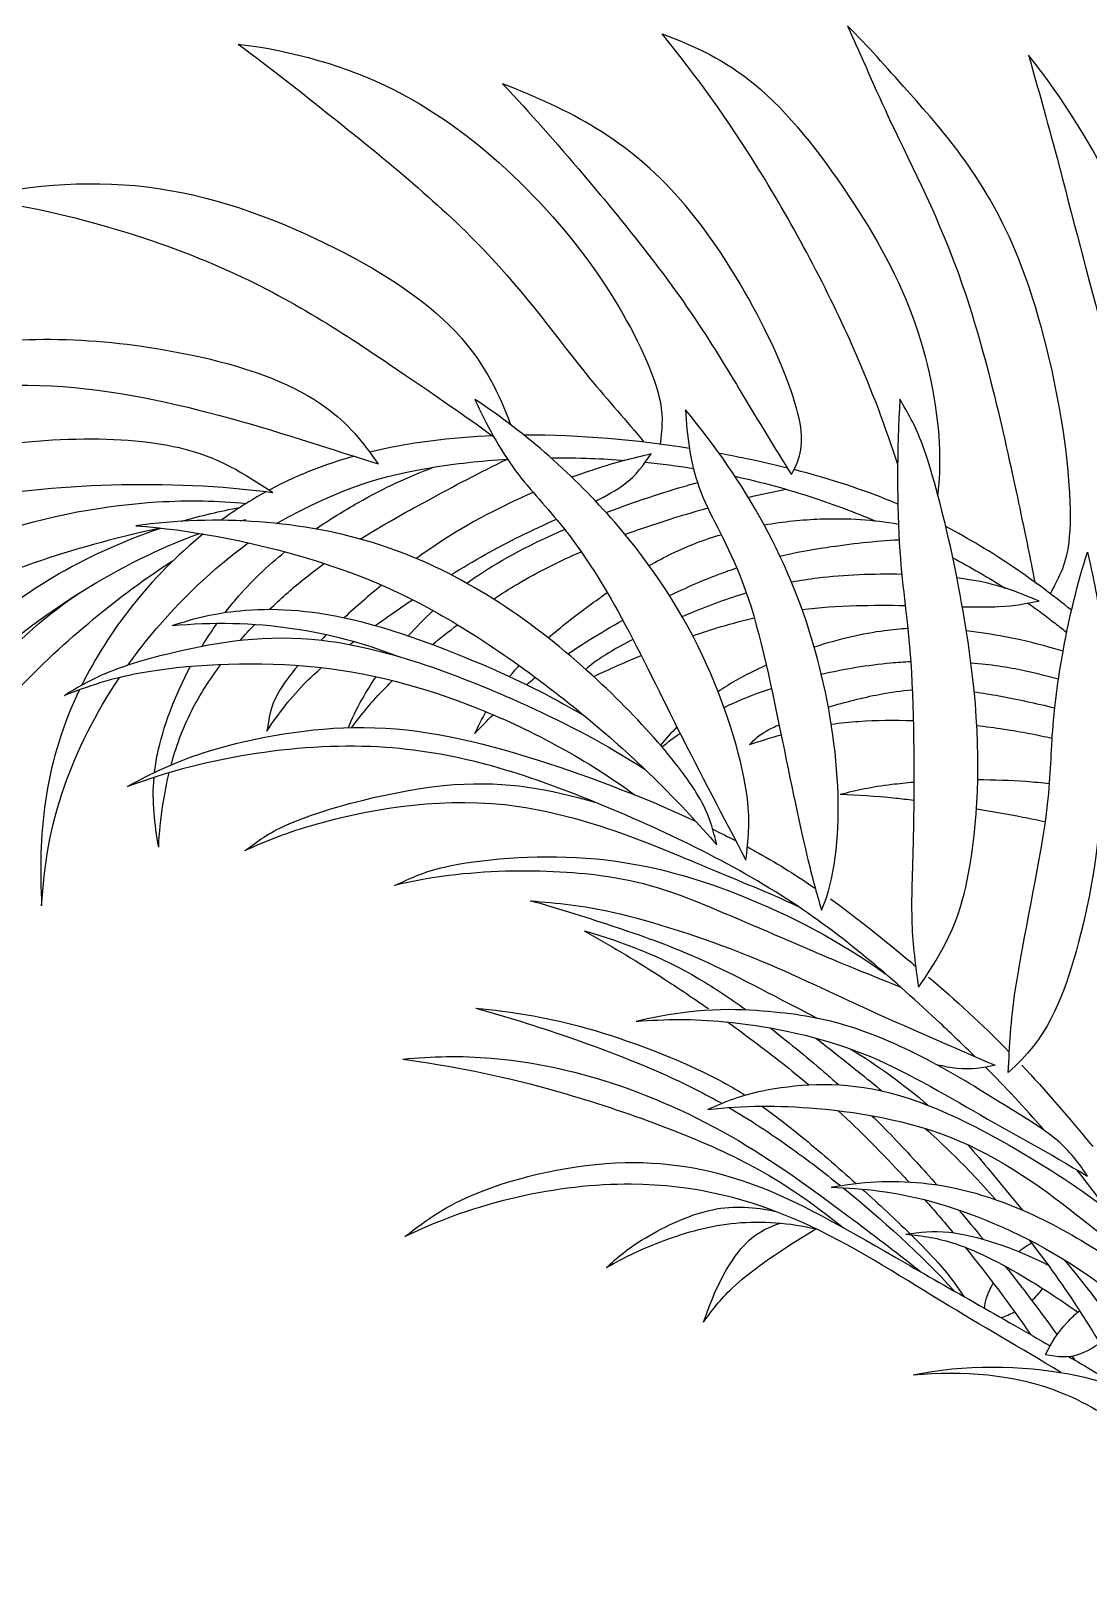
# Model space of a CAD drawing. Header units: millimetres. Extents: x 0.2 to 27.9, y 0.2 to 5.6.
# Drawn here: x 14.3786 to 14.6361, y 3.4346 to 3.8112 of the extents above; entities that cross this region are included whole.
import ezdxf

# ---------------------------------------------------------------- set-up
doc = ezdxf.new("R2010")
doc.units = ezdxf.units.MM
doc.layers.add('AG-PLANTS', color=7, linetype='Continuous', true_color=0x66ccff)

msp = doc.modelspace()

# ---------------------------------------------------------------- linework, layer by layer
at = {"layer": 'AG-PLANTS'}
for points, knots in [([(14.61306, 3.8854), (14.62069, 3.88412), (14.63666, 3.87995), (14.67194, 3.86435), (14.71572, 3.81205), (14.72803, 3.78723), (14.7336, 3.77422)], [0, 0, 0, 0, 0.232623, 0.529913, 0.924793, 1.23934, 1.23934, 1.23934, 1.23934]), ([(14.62582, 3.85165), (14.63433, 3.85154), (14.65178, 3.85027), (14.68846, 3.82945), (14.71236, 3.80409), (14.73042, 3.78002), (14.7379, 3.7672)], [0, 0, 0, 0, 0.243927, 0.550452, 0.839555, 1.161658, 1.161658, 1.161658, 1.161658]), ([(14.63121, 3.81987), (14.64204, 3.81874), (14.66465, 3.81326), (14.70149, 3.79321), (14.74045, 3.74118), (14.74767, 3.72953), (14.75006, 3.72553)], [0, 0, 0, 0, 0.27582, 0.593897, 0.985425, 1.154443, 1.154443, 1.154443, 1.154443]), ([(14.63121, 3.81987), (14.64266, 3.81693), (14.66544, 3.80811), (14.69665, 3.78484), (14.72851, 3.74634), (14.74528, 3.72387), (14.75326, 3.71215)], [0, 0, 0, 0, 0.287465, 0.588102, 0.928108, 1.242793, 1.242793, 1.242793, 1.242793]), ([(14.62691, 3.6742), (14.6288, 3.67802), (14.63535, 3.68741), (14.62379, 3.76175), (14.59277, 3.79564), (14.58259, 3.80743), (14.5775, 3.81246)], [0.013914, 0.013914, 0.013914, 0.013914, 0.183232, 0.592996, 0.924354, 1.147967, 1.147967, 1.147967, 1.147967]), ([(14.5775, 3.81246), (14.58105, 3.80464), (14.58803, 3.78791), (14.60756, 3.75092), (14.61909, 3.69662), (14.62199, 3.68278), (14.6231, 3.67703)], [0, 0, 0, 0, 0.245054, 0.562224, 0.92398, 1.119371, 1.119371, 1.119371, 1.119371]), ([(14.42907, 3.80801), (14.44218, 3.80645), (14.46822, 3.79912), (14.49868, 3.77539), (14.52108, 3.74783), (14.53332, 3.72157), (14.53223, 3.71396), (14.53183, 3.71063)], [0, 0, 0, 0, 0.303789, 0.601571, 0.89386, 1.14644, 1.298507, 1.298507, 1.298507, 1.298507]), ([(14.42907, 3.80801), (14.43699, 3.80215), (14.45251, 3.78986), (14.49032, 3.75957), (14.51268, 3.72819), (14.52365, 3.71633), (14.5279, 3.71111)], [0, 0, 0, 0, 0.2817, 0.642411, 0.971682, 1.187002, 1.187002, 1.187002, 1.187002]), ([(14.5897, 3.70566), (14.58679, 3.71471), (14.57796, 3.7384), (14.55663, 3.77826), (14.54078, 3.80004), (14.53231, 3.81053)], [0.1156683, 0.1156683, 0.1156683, 0.1156683, 0.323694, 0.667058, 0.9741172, 0.9741172, 0.9741172, 0.9741172]), ([(14.53231, 3.81053), (14.54032, 3.80758), (14.55645, 3.79995), (14.57854, 3.77154), (14.59551, 3.74141), (14.60041, 3.71347), (14.59983, 3.70186), (14.59944, 3.69846)], [0, 0, 0, 0, 0.244301, 0.530415, 0.818462, 1.088205, 1.204154, 1.204154, 1.204154, 1.204154]), ([(14.65142, 3.65278), (14.6558, 3.66059), (14.66468, 3.67855), (14.6612, 3.73682), (14.63824, 3.78438), (14.62159, 3.80531)], [0.005775, 0.005775, 0.005775, 0.005775, 0.253526, 0.613709, 1.046126, 1.046126, 1.046126, 1.046126]), ([(14.62159, 3.80531), (14.62393, 3.79695), (14.62846, 3.78109), (14.63977, 3.73646), (14.6465, 3.71599), (14.6456, 3.67851), (14.64759, 3.66323), (14.64849, 3.65565)], [0, 0, 0, 0, 0.24631, 0.567579, 0.800616, 1.090334, 1.317434, 1.317434, 1.317434, 1.317434]), ([(14.56384, 3.70325), (14.5661, 3.70744), (14.56887, 3.7176), (14.53941, 3.7771), (14.5095, 3.79212), (14.49347, 3.79838)], [0, 0, 0, 0, 0.1811447, 0.5573091, 0.9041509, 0.9041509, 0.9041509, 0.9041509]), ([(14.49347, 3.79838), (14.50025, 3.79114), (14.51352, 3.77612), (14.54137, 3.74214), (14.55541, 3.71641), (14.56384, 3.70325)], [0, 0, 0, 0, 0.2633548, 0.5809864, 0.9040639, 0.9040639, 0.9040639, 0.9040639]), ([(14.36427, 3.77062), (14.37903, 3.77399), (14.41006, 3.77621), (14.45276, 3.75999), (14.48394, 3.73991), (14.49271, 3.72289), (14.49543, 3.71536)], [0, 0, 0, 0, 0.325272, 0.650833, 0.947805, 1.162941, 1.162941, 1.162941, 1.162941]), ([(14.36427, 3.77062), (14.38641, 3.76752), (14.42893, 3.75518), (14.46729, 3.72915), (14.48418, 3.71766), (14.49133, 3.71242)], [0, 0, 0, 0, 0.395264, 0.7265862, 0.9619971, 0.9619971, 0.9619971, 0.9619971]), ([(14.33141, 3.71809), (14.34077, 3.72531), (14.36141, 3.73951), (14.41948, 3.73425), (14.45076, 3.72187), (14.45959, 3.71101), (14.46313, 3.70581)], [0, 0, 0, 0, 0.287434, 0.650765, 0.928781, 1.138433, 1.138433, 1.138433, 1.138433]), ([(14.33141, 3.71809), (14.34637, 3.72263), (14.37769, 3.72777), (14.42226, 3.71917), (14.44791, 3.71067), (14.46313, 3.70581)], [0, 0, 0, 0, 0.3305896, 0.6537668, 0.9600049, 0.9600049, 0.9600049, 0.9600049]), ([(14.48671, 3.72154), (14.48947, 3.71546), (14.49601, 3.70349), (14.50901, 3.69054), (14.52235, 3.66974), (14.5362, 3.64069), (14.5472, 3.61994), (14.55273, 3.60939)], [0, 0, 0, 0, 0.215982, 0.42136, 0.658842, 0.933914, 1.222491, 1.222491, 1.222491, 1.222491]), ([(14.55273, 3.60939), (14.55332, 3.61432), (14.55449, 3.62483), (14.54434, 3.65908), (14.52223, 3.6929), (14.49933, 3.71324), (14.48671, 3.72154)], [0, 0, 0, 0, 0.186405, 0.467956, 0.778591, 1.103592, 1.103592, 1.103592, 1.103592]), ([(14.59022, 3.72162), (14.58954, 3.70931), (14.58939, 3.68383), (14.59376, 3.65855), (14.59375, 3.61512), (14.59265, 3.59463), (14.59399, 3.58355), (14.59479, 3.57842)], [0, 0, 0, 0, 0.293646, 0.545501, 0.860551, 1.081882, 1.272464, 1.272464, 1.272464, 1.272464]), ([(14.59479, 3.57842), (14.60338, 3.59054), (14.60905, 3.61023), (14.6107, 3.65248), (14.59725, 3.71069), (14.59223, 3.71798), (14.59022, 3.72162)], [0, 0, 0, 0, 0.264231, 0.63614, 1.051594, 1.244778, 1.244778, 1.244778, 1.244778]), ([(14.538, 3.71901), (14.53838, 3.71267), (14.53995, 3.69926), (14.55307, 3.67923), (14.56063, 3.6435), (14.5672, 3.61089), (14.56989, 3.60158), (14.57114, 3.59715)], [0, 0, 0, 0, 0.210729, 0.443369, 0.739364, 1.016843, 1.196403, 1.196403, 1.196403, 1.196403]), ([(14.57114, 3.59715), (14.57756, 3.61201), (14.57389, 3.66492), (14.55258, 3.70139), (14.538, 3.71901)], [0, 0, 0, 0, 0.4205319, 0.8887942, 0.8887942, 0.8887942, 0.8887942]), ([(14.26841, 3.66028), (14.27741, 3.66971), (14.29765, 3.68776), (14.35378, 3.71164), (14.41493, 3.71372), (14.43044, 3.70349), (14.43751, 3.69888)], [0, 0, 0, 0, 0.30182, 0.680736, 1.051146, 1.294029, 1.294029, 1.294029, 1.294029]), ([(14.45728, 3.70768), (14.45363, 3.70667), (14.4465, 3.70429), (14.43985, 3.70118), (14.43663, 3.69945)], [3.8386114, 3.8386114, 3.8386114, 3.8386114, 3.8924425, 3.9466958, 3.9466958, 3.9466958, 3.9466958]), ([(14.43841, 3.69133), (14.45448, 3.7003), (14.47032, 3.70458), (14.48816, 3.70659), (14.49466, 3.70698)], [0.8614027, 0.8614027, 0.8614027, 0.8614027, 1.172505, 1.3398883, 1.3398883, 1.3398883, 1.3398883]), ([(14.4588, 3.68752), (14.46436, 3.691), (14.4777, 3.69832), (14.48788, 3.70376), (14.49466, 3.70698)], [0.835861, 0.835861, 0.835861, 0.835861, 0.9922278, 1.221295, 1.221295, 1.221295, 1.221295]), ([(14.50522, 3.70733), (14.50843, 3.70735), (14.51435, 3.70726), (14.52048, 3.70691), (14.52327, 3.70669)], [1.4197897, 1.4197897, 1.4197897, 1.4197897, 1.4911551, 1.5490874, 1.5490874, 1.5490874, 1.5490874]), ([(14.52967, 3.70825), (14.525, 3.70719), (14.52008, 3.70594), (14.5123, 3.7033), (14.51034, 3.70259)], [0, 0, 0, 0, 0.1830752, 0.2392371, 0.2392371, 0.2392371, 0.2392371]), ([(14.51611, 3.69677), (14.5188, 3.6981), (14.5253, 3.70173), (14.52768, 3.70554), (14.52967, 3.70825)], [0.9000795, 0.9000795, 0.9000795, 0.9000795, 0.9863103, 1.1395872, 1.1395872, 1.1395872, 1.1395872]), ([(14.56284, 3.70482), (14.55931, 3.7057), (14.55388, 3.70691), (14.54814, 3.70802), (14.54623, 3.70837)], [3.33846081, 3.33846081, 3.33846081, 3.33846081, 3.39712987, 3.42584931, 3.42584931, 3.42584931, 3.42584931]), ([(14.26841, 3.66028), (14.28271, 3.66885), (14.31376, 3.68357), (14.36043, 3.70002), (14.41217, 3.70227), (14.43751, 3.69888)], [0, 0, 0, 0, 0.341355, 0.681905, 1.104669, 1.104669, 1.104669, 1.104669]), ([(14.44797, 3.68998), (14.45153, 3.69242), (14.46231, 3.69895), (14.47031, 3.70262), (14.47667, 3.70503)], [0.7365166, 0.7365166, 0.7365166, 0.7365166, 0.8404743, 1.0586069, 1.0586069, 1.0586069, 1.0586069]), ([(14.55007, 3.7028), (14.55635, 3.70143), (14.56764, 3.6984), (14.57924, 3.69405), (14.5842, 3.69197)], [1.7279047, 1.7279047, 1.7279047, 1.7279047, 1.849482, 1.941764, 1.941764, 1.941764, 1.941764]), ([(14.50091, 3.69887), (14.4937, 3.69576), (14.48398, 3.69083), (14.47406, 3.68395), (14.47245, 3.68278)], [0.3219387, 0.3219387, 0.3219387, 0.3219387, 0.4983006, 0.5327133, 0.5327133, 0.5327133, 0.5327133]), ([(14.51868, 3.69399), (14.52719, 3.69721), (14.53587, 3.69988), (14.54039, 3.70113), (14.54094, 3.70127)], [0.6617634, 0.6617634, 0.6617634, 0.6617634, 0.8256881, 0.8509873, 0.8509873, 0.8509873, 0.8509873]), ([(14.28882, 3.59997), (14.28951, 3.60792), (14.29193, 3.62479), (14.31917, 3.66378), (14.3662, 3.69093), (14.40732, 3.69734), (14.42398, 3.69686), (14.43103, 3.69621)], [0, 0, 0, 0, 0.236216, 0.561761, 0.920402, 1.232624, 1.442997, 1.442997, 1.442997, 1.442997]), ([(14.52328, 3.68866), (14.52739, 3.69016), (14.53438, 3.69245), (14.54077, 3.69436), (14.54345, 3.69511)], [0.7084545, 0.7084545, 0.7084545, 0.7084545, 0.809476, 0.8847769, 0.8847769, 0.8847769, 0.8847769]), ([(14.54568, 3.61306), (14.54463, 3.61684), (14.54302, 3.62558), (14.5124, 3.66022), (14.46535, 3.69098), (14.42379, 3.69342), (14.4041, 3.69078)], [0, 0, 0, 0, 0.165494, 0.483287, 0.849578, 1.222208, 1.222208, 1.222208, 1.222208]), ([(14.4041, 3.69078), (14.41739, 3.68979), (14.44414, 3.68455), (14.47826, 3.67125), (14.51772, 3.64242), (14.53672, 3.62334), (14.54568, 3.61306)], [0, 0, 0, 0, 0.305145, 0.598307, 0.932488, 1.241222, 1.241222, 1.241222, 1.241222]), ([(14.48092, 3.67883), (14.48636, 3.68219), (14.49489, 3.68704), (14.5037, 3.69105), (14.50657, 3.69235)], [0.5787999, 0.5787999, 0.5787999, 0.5787999, 0.7304174, 0.8078455, 0.8078455, 0.8078455, 0.8078455]), ([(14.55717, 3.69099), (14.56188, 3.69179), (14.57396, 3.69298), (14.58371, 3.69221), (14.58988, 3.69119)], [0.8529941, 0.8529941, 0.8529941, 0.8529941, 0.9754765, 1.1715587, 1.1715587, 1.1715587, 1.1715587]), ([(14.28882, 3.59997), (14.29347, 3.61297), (14.30629, 3.63893), (14.35079, 3.67266), (14.38808, 3.68551), (14.40997, 3.69024)], [0, 0, 0, 0, 0.328484, 0.708382, 1.081995, 1.081995, 1.081995, 1.081995]), ([(14.33683, 3.59528), (14.33651, 3.6025), (14.3369, 3.61744), (14.35133, 3.65301), (14.37725, 3.67615), (14.4008, 3.68702), (14.4102, 3.69021)], [0, 0, 0, 0, 0.224764, 0.515879, 0.827014, 1.019572, 1.019572, 1.019572, 1.019572]), ([(14.33683, 3.59528), (14.33906, 3.60779), (14.34866, 3.63278), (14.36497, 3.6589), (14.40018, 3.68184), (14.41967, 3.68891)], [0, 0, 0, 0, 0.2979883, 0.576325, 0.9170874, 0.9170874, 0.9170874, 0.9170874]), ([(14.48474, 3.67678), (14.48551, 3.67734), (14.49261, 3.68231), (14.50112, 3.68663), (14.50858, 3.68988)], [0.4456066, 0.4456066, 0.4456066, 0.4456066, 0.4624605, 0.598956, 0.598956, 0.598956, 0.598956]), ([(14.52916, 3.68107), (14.53278, 3.68314), (14.53846, 3.68594), (14.54461, 3.68799), (14.5467, 3.68859)], [0.5984408, 0.5984408, 0.5984408, 0.5984408, 0.7073878, 0.7621915, 0.7621915, 0.7621915, 0.7621915]), ([(14.56102, 3.6834), (14.56487, 3.68428), (14.57467, 3.68602), (14.58416, 3.68706), (14.59005, 3.68737)], [0.8353964, 0.8353964, 0.8353964, 0.8353964, 0.947331, 1.1277847, 1.1277847, 1.1277847, 1.1277847]), ([(14.63205, 3.67019), (14.62739, 3.67394), (14.61714, 3.68155), (14.60701, 3.68763), (14.60143, 3.69055)], [2.8947774, 2.8947774, 2.8947774, 2.8947774, 2.9895097, 3.1010566, 3.1010566, 3.1010566, 3.1010566]), ([(14.40225, 3.65688), (14.40402, 3.65936), (14.41244, 3.67038), (14.42302, 3.68036), (14.43151, 3.68661)], [0.5136444, 0.5136444, 0.5136444, 0.5136444, 0.5776344, 0.8011006, 0.8011006, 0.8011006, 0.8011006]), ([(14.42589, 3.66965), (14.42673, 3.67074), (14.43121, 3.67628), (14.43628, 3.68103), (14.44045, 3.68441)], [0.5147297, 0.5147297, 0.5147297, 0.5147297, 0.5432584, 0.6640945, 0.6640945, 0.6640945, 0.6640945]), ([(14.49125, 3.67292), (14.49316, 3.67418), (14.50019, 3.6786), (14.50743, 3.68218), (14.51262, 3.68444)], [0.4516645, 0.4516645, 0.4516645, 0.4516645, 0.4988638, 0.6226408, 0.6226408, 0.6226408, 0.6226408]), ([(14.63589, 3.68434), (14.63724, 3.67859), (14.64012, 3.66692), (14.64047, 3.62086), (14.63419, 3.58715), (14.62602, 3.56578), (14.6166, 3.55765)], [0, 0, 0, 0, 0.227556, 0.588813, 0.921688, 1.194501, 1.194501, 1.194501, 1.194501]), ([(14.6166, 3.55765), (14.61701, 3.56445), (14.61739, 3.57743), (14.627, 3.62023), (14.62691, 3.63909), (14.62969, 3.66109), (14.63347, 3.67658), (14.63589, 3.68434)], [0, 0, 0, 0, 0.218263, 0.533281, 0.748191, 0.970132, 1.208458, 1.208458, 1.208458, 1.208458]), ([(14.34879, 3.57578), (14.34799, 3.58384), (14.34817, 3.60088), (14.3592, 3.63789), (14.39418, 3.66929), (14.40893, 3.67957), (14.41327, 3.68231)], [0, 0, 0, 0, 0.237922, 0.534667, 0.884188, 1.029453, 1.029453, 1.029453, 1.029453]), ([(14.43673, 3.67043), (14.43933, 3.67294), (14.44373, 3.67685), (14.44825, 3.68031), (14.45, 3.68158)], [0.6270469, 0.6270469, 0.6270469, 0.6270469, 0.7048237, 0.7537657, 0.7537657, 0.7537657, 0.7537657]), ([(14.53412, 3.67376), (14.53814, 3.6757), (14.54375, 3.67816), (14.54909, 3.68004), (14.55054, 3.68051)], [0.5911758, 0.5911758, 0.5911758, 0.5911758, 0.6965126, 0.7364359, 0.7364359, 0.7364359, 0.7364359]), ([(14.59071, 3.67894), (14.58389, 3.67907), (14.57425, 3.67868), (14.5659, 3.67741), (14.56384, 3.67703)], [0.3426831, 0.3426831, 0.3426831, 0.3426831, 0.4950543, 0.5469503, 0.5469503, 0.5469503, 0.5469503]), ([(14.62417, 3.67241), (14.61901, 3.67455), (14.61399, 3.67665), (14.60556, 3.67788), (14.60413, 3.67805)], [0, 0, 0, 0, 0.1976039, 0.2355583, 0.2355583, 0.2355583, 0.2355583]), ([(14.34879, 3.57578), (14.3473, 3.57952), (14.34383, 3.58775), (14.34557, 3.63052), (14.37271, 3.66249), (14.38987, 3.67407)], [0, 0, 0, 0, 0.1677734, 0.4694458, 0.8498382, 0.8498382, 0.8498382, 0.8498382]), ([(14.46247, 3.66647), (14.46376, 3.6674), (14.46672, 3.66949), (14.4698, 3.6716), (14.47153, 3.67276)], [0.39710432, 0.39710432, 0.39710432, 0.39710432, 0.43815776, 0.48927391, 0.48927391, 0.48927391, 0.48927391]), ([(14.50457, 3.66348), (14.50766, 3.66613), (14.51242, 3.66982), (14.51745, 3.67346), (14.51894, 3.67451)], [0.3237258, 0.3237258, 0.3237258, 0.3237258, 0.4424356, 0.4913308, 0.4913308, 0.4913308, 0.4913308]), ([(14.55287, 3.6744), (14.54831, 3.67304), (14.54321, 3.67114), (14.53792, 3.66894), (14.53721, 3.66864)], [0.6434252, 0.6434252, 0.6434252, 0.6434252, 0.7681991, 0.787657, 0.787657, 0.787657, 0.787657]), ([(14.60544, 3.67105), (14.60882, 3.67099), (14.61715, 3.67096), (14.62088, 3.67187), (14.62417, 3.67241)], [0.9004775, 0.9004775, 0.9004775, 0.9004775, 0.9872351, 1.1398825, 1.1398825, 1.1398825, 1.1398825]), ([(14.62139, 3.67193), (14.62372, 3.67032), (14.62696, 3.66795), (14.62995, 3.66554), (14.63086, 3.66479)], [2.18913615, 2.18913615, 2.18913615, 2.18913615, 2.2423303, 2.26648602, 2.26648602, 2.26648602, 2.26648602]), ([(14.41298, 3.66646), (14.41833, 3.66827), (14.43006, 3.67111), (14.45704, 3.66999), (14.49535, 3.65458), (14.50749, 3.64793), (14.51354, 3.6444)], [0, 0, 0, 0, 0.1986385, 0.4498171, 0.7583184, 0.9795575, 0.9795575, 0.9795575, 0.9795575]), ([(14.53977, 3.66398), (14.54208, 3.66478), (14.54714, 3.66642), (14.55209, 3.66772), (14.55477, 3.66833)], [0.3637597, 0.3637597, 0.3637597, 0.3637597, 0.4246659, 0.4954018, 0.4954018, 0.4954018, 0.4954018]), ([(14.56641, 3.67036), (14.57061, 3.67088), (14.57859, 3.67146), (14.58753, 3.67143), (14.59153, 3.67136)], [0.5964483, 0.5964483, 0.5964483, 0.5964483, 0.7030332, 0.791947, 0.791947, 0.791947, 0.791947]), ([(14.38673, 3.64948), (14.38993, 3.6515), (14.39693, 3.65546), (14.41522, 3.66094), (14.45045, 3.66696), (14.49924, 3.64802), (14.51862, 3.63753), (14.52807, 3.63154)], [0, 0, 0, 0, 0.162606, 0.368701, 0.655944, 1.002072, 1.281749, 1.281749, 1.281749, 1.281749]), ([(14.41298, 3.66646), (14.42271, 3.66741), (14.44245, 3.66693), (14.45982, 3.66215), (14.46814, 3.65894)], [0, 0, 0, 0, 0.2613042, 0.511016, 0.511016, 0.511016, 0.511016]), ([(14.50936, 3.65957), (14.51104, 3.66071), (14.51515, 3.66337), (14.51991, 3.6662), (14.52273, 3.66779)], [0.3496616, 0.3496616, 0.3496616, 0.3496616, 0.4100316, 0.4891893, 0.4891893, 0.4891893, 0.4891893]), ([(14.59215, 3.66575), (14.59035, 3.66565), (14.58343, 3.665), (14.57525, 3.6631), (14.56935, 3.66123)], [0.6145289, 0.6145289, 0.6145289, 0.6145289, 0.6660199, 0.8044946, 0.8044946, 0.8044946, 0.8044946]), ([(14.62998, 3.66022), (14.62099, 3.66293), (14.61423, 3.66415), (14.60724, 3.66506), (14.60643, 3.66516)], [0.1987567, 0.1987567, 0.1987567, 0.1987567, 0.4343957, 0.4651207, 0.4651207, 0.4651207, 0.4651207]), ([(14.52523, 3.66309), (14.52132, 3.66109), (14.51694, 3.65853), (14.51424, 3.65628), (14.51371, 3.6558)], [0.8999279, 0.8999279, 0.8999279, 0.8999279, 1.0181587, 1.0512036, 1.0512036, 1.0512036, 1.0512036]), ([(14.38673, 3.64948), (14.39273, 3.65178), (14.40524, 3.65627), (14.44731, 3.65886), (14.4881, 3.64787), (14.51405, 3.63376), (14.52576, 3.62522)], [0, 0, 0, 0, 0.211875, 0.519457, 0.836622, 1.155015, 1.155015, 1.155015, 1.155015]), ([(14.41275, 3.63257), (14.41385, 3.63671), (14.4167, 3.64488), (14.42209, 3.65333), (14.42487, 3.65703)], [0.2648225, 0.2648225, 0.2648225, 0.2648225, 0.3932195, 0.4970495, 0.4970495, 0.4970495, 0.4970495]), ([(14.51564, 3.65405), (14.51697, 3.65468), (14.52022, 3.6562), (14.52456, 3.65809), (14.52723, 3.65919)], [0.1039626, 0.1039626, 0.1039626, 0.1039626, 0.1665337, 0.2475774, 0.2475774, 0.2475774, 0.2475774]), ([(14.57109, 3.65462), (14.57665, 3.65592), (14.58409, 3.65717), (14.59125, 3.65765), (14.59285, 3.65773)], [0.4093399, 0.4093399, 0.4093399, 0.4093399, 0.535111, 0.5717887, 0.5717887, 0.5717887, 0.5717887]), ([(14.60754, 3.65743), (14.61228, 3.65703), (14.62015, 3.65582), (14.62631, 3.65413), (14.62887, 3.65348)], [0.6894827, 0.6894827, 0.6894827, 0.6894827, 0.8105266, 0.907148, 0.907148, 0.907148, 0.907148]), ([(14.3812, 3.59821), (14.38176, 3.60808), (14.38446, 3.62529), (14.39429, 3.64507), (14.4002, 3.6539)], [0, 0, 0, 0, 0.2630048, 0.4882235, 0.4882235, 0.4882235, 0.4882235]), ([(14.4087, 3.63073), (14.40886, 3.63215), (14.41007, 3.63989), (14.41355, 3.6492), (14.41748, 3.65657)], [0.1881615, 0.1881615, 0.1881615, 0.1881615, 0.2295937, 0.406291, 0.406291, 0.406291, 0.406291]), ([(14.44365, 3.65677), (14.44158, 3.6543), (14.43665, 3.64757), (14.43672, 3.64398), (14.43603, 3.64079)], [0.7729811, 0.7729811, 0.7729811, 0.7729811, 0.8485932, 0.9996115, 0.9996115, 0.9996115, 0.9996115]), ([(14.43603, 3.64079), (14.43895, 3.64508), (14.44255, 3.64996), (14.4481, 3.65512), (14.44936, 3.65623)], [0, 0, 0, 0, 0.1906143, 0.2424435, 0.2424435, 0.2424435, 0.2424435]), ([(14.45593, 3.64163), (14.45683, 3.64388), (14.45828, 3.64711), (14.46136, 3.6521), (14.46266, 3.65401)], [0.0369938, 0.0369938, 0.0369938, 0.0369938, 0.1550826, 0.2192039, 0.2192039, 0.2192039, 0.2192039]), ([(14.49517, 3.65404), (14.49551, 3.65446), (14.49627, 3.65536), (14.49707, 3.65626), (14.49751, 3.65674)], [0.18644024, 0.18644024, 0.18644024, 0.18644024, 0.20422967, 0.2249481, 0.2249481, 0.2249481, 0.2249481]), ([(14.5577, 3.65682), (14.55508, 3.65565), (14.55092, 3.65356), (14.54733, 3.65129), (14.54597, 3.65036)], [0.8980625, 0.8980625, 0.8980625, 0.8980625, 0.9643796, 1.0083906, 1.0083906, 1.0083906, 1.0083906]), ([(14.39042, 3.65087), (14.39016, 3.65034), (14.38177, 3.63249), (14.38031, 3.61545), (14.3812, 3.59821)], [4.3111656, 4.3111656, 4.3111656, 4.3111656, 4.3216696, 4.6690654, 4.6690654, 4.6690654, 4.6690654]), ([(14.45671, 3.64165), (14.45914, 3.6449), (14.4618, 3.64822), (14.46612, 3.65254), (14.46667, 3.65308)], [0.0345791, 0.0345791, 0.0345791, 0.0345791, 0.1912596, 0.2128283, 0.2128283, 0.2128283, 0.2128283]), ([(14.5474, 3.64654), (14.54814, 3.6469), (14.55164, 3.64853), (14.55563, 3.65007), (14.55895, 3.65119)], [0.2086355, 0.2086355, 0.2086355, 0.2086355, 0.2315056, 0.3141228, 0.3141228, 0.3141228, 0.3141228]), ([(14.57282, 3.64663), (14.57689, 3.64785), (14.58426, 3.64973), (14.59065, 3.65061), (14.59324, 3.65082)], [0.269481, 0.269481, 0.269481, 0.269481, 0.3712213, 0.4432431, 0.4432431, 0.4432431, 0.4432431]), ([(14.60835, 3.65032), (14.61029, 3.65006), (14.6163, 3.64909), (14.62332, 3.64756), (14.62796, 3.64643)], [0.5819325, 0.5819325, 0.5819325, 0.5819325, 0.6323261, 0.7321878, 0.7321878, 0.7321878, 0.7321878]), ([(14.40213, 3.6273), (14.40809, 3.63058), (14.42058, 3.63671), (14.45894, 3.64436), (14.49528, 3.63697), (14.52713, 3.62506), (14.54049, 3.61887)], [0, 0, 0, 0, 0.218001, 0.511256, 0.827323, 1.096374, 1.096374, 1.096374, 1.096374]), ([(14.55358, 3.63751), (14.55494, 3.63871), (14.55599, 3.64003), (14.55966, 3.64182), (14.56081, 3.64233)], [0, 0, 0, 0, 0.1125077, 0.1547086, 0.1547086, 0.1547086, 0.1547086]), ([(14.57358, 3.64246), (14.57571, 3.64276), (14.58182, 3.64341), (14.58886, 3.64349), (14.59348, 3.64333)], [0.1941268, 0.1941268, 0.1941268, 0.1941268, 0.2520496, 0.3541622, 0.3541622, 0.3541622, 0.3541622]), ([(14.60897, 3.64216), (14.6134, 3.64164), (14.61979, 3.64067), (14.62553, 3.63946), (14.62731, 3.63905)], [0.466491, 0.466491, 0.466491, 0.466491, 0.5634488, 0.6095001, 0.6095001, 0.6095001, 0.6095001]), ([(14.60849, 3.56156), (14.6057, 3.56431), (14.59211, 3.57728), (14.5651, 3.60112), (14.51567, 3.62483), (14.46558, 3.64139), (14.42201, 3.63464), (14.40213, 3.6273)], [3.101514, 3.101514, 3.101514, 3.101514, 3.187135, 3.516373, 3.871565, 4.221158, 4.60601, 4.60601, 4.60601, 4.60601]), ([(14.4097, 3.61253), (14.40985, 3.61613), (14.41032, 3.62089), (14.41161, 3.62796), (14.41226, 3.63064)], [0, 0, 0, 0, 0.1587198, 0.2444986, 0.2444986, 0.2444986, 0.2444986]), ([(14.43071, 3.61172), (14.43395, 3.61402), (14.44031, 3.61931), (14.48342, 3.63102), (14.50488, 3.62663), (14.51594, 3.62349)], [0, 0, 0, 0, 0.1666515, 0.4794699, 0.7629751, 0.7629751, 0.7629751, 0.7629751]), ([(14.57572, 3.62541), (14.57987, 3.62642), (14.58414, 3.62746), (14.59171, 3.62821), (14.59363, 3.62837)], [0, 0, 0, 0, 0.1728451, 0.2265388, 0.2265388, 0.2265388, 0.2265388]), ([(14.60922, 3.62897), (14.61317, 3.62897), (14.61924, 3.62878), (14.62482, 3.62823), (14.62669, 3.62799)], [0.3559318, 0.3559318, 0.3559318, 0.3559318, 0.4485769, 0.4971694, 0.4971694, 0.4971694, 0.4971694]), ([(14.43071, 3.61172), (14.43632, 3.61425), (14.44822, 3.6191), (14.49506, 3.62841), (14.54275, 3.60759), (14.55801, 3.60158), (14.56533, 3.59816)], [0, 0, 0, 0, 0.207366, 0.535506, 0.881505, 1.119118, 1.119118, 1.119118, 1.119118]), ([(14.57572, 3.62541), (14.58022, 3.62521), (14.58477, 3.62499), (14.59205, 3.62417), (14.59361, 3.62398)], [0, 0, 0, 0, 0.1775028, 0.2226895, 0.2226895, 0.2226895, 0.2226895]), ([(14.60891, 3.62183), (14.6127, 3.62122), (14.6185, 3.62022), (14.6239, 3.61912), (14.62569, 3.61874)], [0.3549752, 0.3549752, 0.3549752, 0.3549752, 0.447743, 0.4951545, 0.4951545, 0.4951545, 0.4951545]), ([(14.55309, 3.61259), (14.55399, 3.61211), (14.55997, 3.60883), (14.56535, 3.60544), (14.56963, 3.60252)], [1.1844774, 1.1844774, 1.1844774, 1.1844774, 1.2042222, 1.3181834, 1.3181834, 1.3181834, 1.3181834]), ([(14.46715, 3.6032), (14.47108, 3.60501), (14.47934, 3.60892), (14.51553, 3.61201), (14.55148, 3.60233), (14.57586, 3.58952), (14.58685, 3.58161)], [0, 0, 0, 0, 0.173898, 0.457418, 0.756623, 1.064285, 1.064285, 1.064285, 1.064285]), ([(14.59052, 3.57839), (14.58416, 3.58094), (14.57163, 3.58596), (14.54328, 3.59842), (14.51976, 3.60745), (14.48399, 3.60744), (14.46715, 3.6032)], [0, 0, 0, 0, 0.218823, 0.481772, 0.728344, 1.076791, 1.076791, 1.076791, 1.076791]), ([(14.57017, 3.57085), (14.55817, 3.57697), (14.54218, 3.5857), (14.52166, 3.59294), (14.50736, 3.59749), (14.50023, 3.59944)], [0.5314723, 0.5314723, 0.5314723, 0.5314723, 0.7977241, 1.0428552, 1.2882422, 1.2882422, 1.2882422, 1.2882422]), ([(14.50023, 3.59944), (14.50695, 3.59895), (14.52047, 3.59761), (14.55403, 3.58667), (14.58089, 3.57342), (14.60268, 3.5641), (14.61341, 3.55942)], [0, 0, 0, 0, 0.217017, 0.499881, 0.76882, 1.054805, 1.054805, 1.054805, 1.054805]), ([(14.57336, 3.59991), (14.57931, 3.59564), (14.58611, 3.59016), (14.59271, 3.58471), (14.59406, 3.58358)], [1.351893, 1.351893, 1.351893, 1.351893, 1.5168049, 1.559428, 1.559428, 1.559428, 1.559428]), ([(14.51333, 3.5922), (14.523, 3.5893), (14.53537, 3.58476), (14.54896, 3.57568), (14.55279, 3.57292)], [0, 0, 0, 0, 0.265765, 0.3721132, 0.3721132, 0.3721132, 0.3721132]), ([(14.51333, 3.5922), (14.51959, 3.58868), (14.52784, 3.58381), (14.53943, 3.57611), (14.54359, 3.57323)], [0, 0, 0, 0, 0.2241342, 0.3427762, 0.3427762, 0.3427762, 0.3427762]), ([(14.48697, 3.57331), (14.49451, 3.57125), (14.50944, 3.56658), (14.53145, 3.55826), (14.5434, 3.5521), (14.54682, 3.55017)], [0, 0, 0, 0, 0.2336612, 0.4944666, 0.5987507, 0.5987507, 0.5987507, 0.5987507]), ([(14.48697, 3.57331), (14.49548, 3.57253), (14.51215, 3.56999), (14.53805, 3.56036), (14.54933, 3.55418), (14.55253, 3.55217)], [0, 0, 0, 0, 0.2444123, 0.5188548, 0.6282946, 0.6282946, 0.6282946, 0.6282946]), ([(14.63591, 3.53246), (14.63398, 3.53542), (14.62957, 3.54138), (14.61617, 3.54933), (14.59953, 3.56001), (14.57813, 3.56977), (14.55919, 3.5729), (14.54073, 3.57357), (14.52601, 3.57012)], [0, 0, 0, 0, 0.175507, 0.385286, 0.628254, 0.887021, 1.130035, 1.391181, 1.391181, 1.391181, 1.391181]), ([(14.52601, 3.57012), (14.53319, 3.57069), (14.54778, 3.57089), (14.58042, 3.56474), (14.60794, 3.54815), (14.62678, 3.53797), (14.63591, 3.53246)], [0, 0, 0, 0, 0.224392, 0.49893, 0.774004, 1.04702, 1.04702, 1.04702, 1.04702]), ([(14.54823, 3.56997), (14.55301, 3.56656), (14.5599, 3.56142), (14.56623, 3.55621), (14.56806, 3.55466)], [0.3863501, 0.3863501, 0.3863501, 0.3863501, 0.5203132, 0.5759775, 0.5759775, 0.5759775, 0.5759775]), ([(14.55868, 3.56852), (14.56361, 3.56471), (14.56944, 3.55984), (14.57442, 3.55547), (14.57535, 3.55465)], [0.4270839, 0.4270839, 0.4270839, 0.4270839, 0.5670948, 0.6001786, 0.6001786, 0.6001786, 0.6001786]), ([(14.56973, 3.56607), (14.57224, 3.56413), (14.57533, 3.56166), (14.58245, 3.55602), (14.58584, 3.55321)], [0, 0, 0, 0, 0.1490131, 0.2555903, 0.2555903, 0.2555903, 0.2555903]), ([(14.46916, 3.56092), (14.47632, 3.56164), (14.49113, 3.56196), (14.51901, 3.55679), (14.55123, 3.54247), (14.57856, 3.52208), (14.58996, 3.51346), (14.59544, 3.50908)], [0, 0, 0, 0, 0.224328, 0.479143, 0.768557, 1.049293, 1.270729, 1.270729, 1.270729, 1.270729]), ([(14.46916, 3.56092), (14.48121, 3.55925), (14.50443, 3.55485), (14.55213, 3.53817), (14.5685, 3.52616), (14.57648, 3.51988)], [0, 0, 0, 0, 0.2916364, 0.6299967, 0.896459, 0.896459, 0.896459, 0.896459]), ([(14.61341, 3.55942), (14.61034, 3.55883), (14.6067, 3.55806), (14.60099, 3.55913), (14.59927, 3.55955)], [0, 0, 0, 0, 0.1477708, 0.206322, 0.206322, 0.206322, 0.206322]), ([(14.54346, 3.5487), (14.54772, 3.55066), (14.55698, 3.5542), (14.58678, 3.55662), (14.62101, 3.53803), (14.63433, 3.52922), (14.64071, 3.52431)], [0, 0, 0, 0, 0.181127, 0.4395907, 0.7390057, 0.9762141, 0.9762141, 0.9762141, 0.9762141]), ([(14.54346, 3.5487), (14.55225, 3.54964), (14.57025, 3.54988), (14.60809, 3.54331), (14.63782, 3.51937), (14.64773, 3.51172), (14.65239, 3.50772)], [0, 0, 0, 0, 0.248595, 0.54687, 0.841405, 1.048637, 1.048637, 1.048637, 1.048637]), ([(14.54858, 3.54916), (14.55356, 3.54626), (14.56203, 3.54072), (14.57175, 3.53334), (14.57574, 3.53013)], [0.616635, 0.616635, 0.616635, 0.616635, 0.7683572, 0.871535, 0.871535, 0.871535, 0.871535]), ([(14.55659, 3.54948), (14.55962, 3.54736), (14.56639, 3.54217), (14.57502, 3.53472), (14.57957, 3.53065)], [0.6743068, 0.6743068, 0.6743068, 0.6743068, 0.7763606, 0.8939508, 0.8939508, 0.8939508, 0.8939508]), ([(14.57516, 3.54839), (14.5806, 3.5434), (14.58622, 3.53775), (14.592, 3.53146), (14.5924, 3.53103)], [0.6499633, 0.6499633, 0.6499633, 0.6499633, 0.8232944, 0.8360341, 0.8360341, 0.8360341, 0.8360341]), ([(14.5834, 3.54716), (14.58686, 3.54379), (14.5917, 3.53876), (14.59754, 3.53225), (14.59925, 3.53032)], [0.7007986, 0.7007986, 0.7007986, 0.7007986, 0.8339084, 0.8861283, 0.8861283, 0.8861283, 0.8861283]), ([(14.5965, 3.544), (14.60019, 3.54065), (14.60605, 3.53504), (14.61168, 3.5289), (14.61361, 3.52671)], [0.3576101, 0.3576101, 0.3576101, 0.3576101, 0.4574259, 0.5103491, 0.5103491, 0.5103491, 0.5103491]), ([(14.60669, 3.54014), (14.61047, 3.53591), (14.61449, 3.53083), (14.61954, 3.52482), (14.62008, 3.52418)], [0.3404486, 0.3404486, 0.3404486, 0.3404486, 0.5076207, 0.5272062, 0.5272062, 0.5272062, 0.5272062]), ([(14.46968, 3.51774), (14.47508, 3.52193), (14.48657, 3.52997), (14.52386, 3.53836), (14.55679, 3.53145), (14.58397, 3.51553), (14.61598, 3.4974), (14.62683, 3.49114)], [0, 0, 0, 0, 0.218588, 0.511537, 0.78603, 1.0849, 1.343823, 1.343823, 1.343823, 1.343823]), ([(14.71751, 3.33844), (14.71665, 3.34326), (14.71117, 3.37175), (14.69631, 3.42811), (14.67566, 3.47301), (14.64732, 3.51632), (14.63331, 3.53402)], [1.58376, 1.58376, 1.58376, 1.58376, 1.671039, 2.091732, 2.438651, 2.849996, 2.849996, 2.849996, 2.849996]), ([(14.62942, 3.48466), (14.61976, 3.49056), (14.60003, 3.50175), (14.56669, 3.52345), (14.52466, 3.53449), (14.4866, 3.52605), (14.46968, 3.51774)], [0, 0, 0, 0, 0.281182, 0.582554, 0.897536, 1.260599, 1.260599, 1.260599, 1.260599]), ([(14.57346, 3.52974), (14.58072, 3.53109), (14.59631, 3.53204), (14.62397, 3.52454), (14.64862, 3.50833), (14.6589, 3.49783)], [0, 0, 0, 0, 0.227309, 0.4836813, 0.8041683, 0.8041683, 0.8041683, 0.8041683]), ([(14.57346, 3.52974), (14.58151, 3.52948), (14.59794, 3.52766), (14.63004, 3.51436), (14.65521, 3.49341), (14.66441, 3.4858), (14.66876, 3.48195)], [0, 0, 0, 0, 0.2372639, 0.5222013, 0.79742, 0.9989569, 0.9989569, 0.9989569, 0.9989569]), ([(14.5188, 3.51018), (14.52142, 3.51265), (14.52692, 3.51726), (14.54454, 3.52597), (14.55492, 3.52492), (14.55994, 3.52387)], [0, 0, 0, 0, 0.1586525, 0.3678905, 0.5572786, 0.5572786, 0.5572786, 0.5572786]), ([(14.5188, 3.51018), (14.52326, 3.51281), (14.53275, 3.51724), (14.55028, 3.52216), (14.56342, 3.52108), (14.56976, 3.51963)], [0, 0, 0, 0, 0.1901938, 0.3947307, 0.608037, 0.608037, 0.608037, 0.608037]), ([(14.54241, 3.49691), (14.54602, 3.5076), (14.55296, 3.51804), (14.5584, 3.52), (14.5611, 3.52101)], [0, 0, 0, 0, 0.2677815, 0.4630619, 0.4630619, 0.4630619, 0.4630619]), ([(14.54241, 3.49691), (14.54453, 3.49986), (14.54872, 3.50544), (14.55898, 3.51307), (14.56976, 3.51963)], [0, 0, 0, 0, 0.2198549, 0.4945002, 0.4945002, 0.4945002, 0.4945002]), ([(14.59168, 3.51833), (14.59518, 3.51883), (14.60241, 3.51993), (14.61788, 3.51517), (14.62637, 3.51075)], [0, 0, 0, 0, 0.1571818, 0.3933204, 0.3933204, 0.3933204, 0.3933204]), ([(14.59168, 3.51833), (14.59579, 3.51794), (14.60446, 3.51666), (14.61919, 3.50904), (14.62983, 3.50199), (14.63359, 3.49935)], [0, 0, 0, 0, 0.169833, 0.3907146, 0.5075212, 0.5075212, 0.5075212, 0.5075212]), ([(14.5929, 3.51821), (14.59554, 3.51562), (14.60205, 3.50895), (14.60379, 3.50598), (14.6058, 3.50317)], [1.0172207, 1.0172207, 1.0172207, 1.0172207, 1.1008442, 1.2562007, 1.2562007, 1.2562007, 1.2562007]), ([(14.61918, 3.51407), (14.61951, 3.51435), (14.62057, 3.51518), (14.62161, 3.51579), (14.62233, 3.51613)], [0.28520504, 0.28520504, 0.28520504, 0.28520504, 0.30162461, 0.33755144, 0.33755144, 0.33755144, 0.33755144]), ([(14.63026, 3.51209), (14.63523, 3.50609), (14.64367, 3.49541), (14.64755, 3.48729), (14.64898, 3.48376)], [0.6439869, 0.6439869, 0.6439869, 0.6439869, 0.8126536, 0.9416768, 0.9416768, 0.9416768, 0.9416768]), ([(14.61087, 3.50028), (14.6109, 3.50106), (14.61118, 3.5028), (14.61227, 3.50513), (14.61299, 3.5064)], [0.0666109, 0.0666109, 0.0666109, 0.0666109, 0.1153315, 0.1691439, 0.1691439, 0.1691439, 0.1691439]), ([(14.62574, 3.48903), (14.62712, 3.49188), (14.62917, 3.49522), (14.6329, 3.49877), (14.63398, 3.49969)], [0, 0, 0, 0, 0.1487068, 0.2025132, 0.2025132, 0.2025132, 0.2025132]), ([(14.62574, 3.48903), (14.62857, 3.48857), (14.63228, 3.48781), (14.63735, 3.49072), (14.6389, 3.49178)], [0, 0, 0, 0, 0.1416125, 0.2050918, 0.2050918, 0.2050918, 0.2050918]), ([(14.6313, 3.48856), (14.6336, 3.48722), (14.64048, 3.48318), (14.6428, 3.48161), (14.64557, 3.47986)], [1.3815106, 1.3815106, 1.3815106, 1.3815106, 1.4440354, 1.595343, 1.595343, 1.595343, 1.595343]), ([(14.59345, 3.48405), (14.60548, 3.48675), (14.63455, 3.48598), (14.65905, 3.47405), (14.68746, 3.44353), (14.69542, 3.42532)], [0, 0, 0, 0, 0.309779, 0.605643, 1.02681, 1.02681, 1.02681, 1.02681]), ([(14.59345, 3.48405), (14.60552, 3.48513), (14.63212, 3.48353), (14.669, 3.45184), (14.69523, 3.41618), (14.7044, 3.39581)], [0, 0, 0, 0, 0.291078, 0.621353, 1.016511, 1.016511, 1.016511, 1.016511])]:
    msp.add_open_spline(points, degree=3, knots=knots, dxfattribs=at)
for points in [[(14.49118, 3.71267), (14.48088, 3.71225), (14.4707, 3.71101), (14.4611, 3.70868)], [(14.53896, 3.7096), (14.52619, 3.7116), (14.51241, 3.71289), (14.49867, 3.71284)], [(14.52822, 3.70625), (14.53207, 3.70586), (14.53598, 3.70535), (14.53995, 3.70471)], [(14.58974, 3.69604), (14.58182, 3.69937), (14.57351, 3.7021), (14.56445, 3.70442)], [(14.43595, 3.69908), (14.43208, 3.69697), (14.4284, 3.69462), (14.42491, 3.69209)], [(14.55332, 3.69768), (14.55633, 3.6984), (14.55936, 3.69906), (14.56249, 3.69966)], [(14.41538, 3.69186), (14.42002, 3.69323), (14.42472, 3.69435), (14.42942, 3.69519)], [(14.42952, 3.69198), (14.42998, 3.6921), (14.43045, 3.69221), (14.43091, 3.69232)], [(14.42057, 3.68876), (14.40745, 3.67816), (14.39741, 3.66497), (14.39097, 3.652)], [(14.60312, 3.68299), (14.60754, 3.68063), (14.6118, 3.67815), (14.61584, 3.6756)], [(14.46401, 3.6763), (14.46082, 3.6737), (14.45775, 3.67103), (14.45489, 3.66838)], [(14.47049, 3.66395), (14.47232, 3.66599), (14.47435, 3.66805), (14.47657, 3.6701)], [(14.42028, 3.66147), (14.42144, 3.66336), (14.42266, 3.66522), (14.42395, 3.66703)], [(14.42959, 3.66289), (14.43073, 3.6642), (14.4319, 3.66549), (14.4331, 3.66676)], [(14.47642, 3.66184), (14.47834, 3.66345), (14.48037, 3.66507), (14.48249, 3.66668)], [(14.45061, 3.66427), (14.45016, 3.66382), (14.44971, 3.66337), (14.44928, 3.66293)], [(14.45623, 3.66185), (14.45656, 3.6621), (14.45689, 3.66235), (14.45722, 3.6626)], [(14.46661, 3.65938), (14.46664, 3.65941), (14.46667, 3.65945), (14.4667, 3.65949)], [(14.49929, 3.6521), (14.5, 3.65268), (14.50073, 3.65326), (14.50147, 3.65385)], [(14.48667, 3.64016), (14.48754, 3.64198), (14.48844, 3.64376), (14.48942, 3.6455)], [(14.48667, 3.64016), (14.48813, 3.64174), (14.48961, 3.64328), (14.49114, 3.64478)], [(14.53592, 3.64178), (14.53455, 3.64036), (14.53322, 3.63888), (14.53191, 3.63736)], [(14.53226, 3.63695), (14.53373, 3.63809), (14.5352, 3.63919), (14.5367, 3.64024)], [(14.55358, 3.63751), (14.5562, 3.63837), (14.55875, 3.63916), (14.56132, 3.63987)], [(14.4097, 3.61253), (14.40873, 3.61824), (14.40805, 3.62353), (14.40857, 3.62952)], [(14.54464, 3.61691), (14.54655, 3.61598), (14.54843, 3.61504), (14.55026, 3.61409)], [(14.59723, 3.58091), (14.6037, 3.5754), (14.61011, 3.56959), (14.61689, 3.56263)], [(14.57813, 3.56346), (14.58475, 3.55944), (14.59135, 3.55469), (14.59708, 3.54969)], [(14.62543, 3.54355), (14.62059, 3.54916), (14.61584, 3.5542), (14.61108, 3.55898)], [(14.61994, 3.55944), (14.62557, 3.55345), (14.63145, 3.54666), (14.63719, 3.53963)], [(14.57638, 3.52962), (14.58572, 3.52208), (14.59535, 3.51336), (14.60347, 3.5045)], [(14.58108, 3.52929), (14.58521, 3.52556), (14.58922, 3.52181), (14.59264, 3.51847)], [(14.5963, 3.52669), (14.59861, 3.52409), (14.60092, 3.5214), (14.60322, 3.51865)], [(14.60455, 3.52422), (14.60653, 3.52191), (14.60855, 3.5195), (14.61059, 3.51703)], [(14.60611, 3.51514), (14.61169, 3.50829), (14.6171, 3.50111), (14.62201, 3.49392)], [(14.62173, 3.5169), (14.63047, 3.50571), (14.63837, 3.49346), (14.645, 3.48095)], [(14.61582, 3.51055), (14.61583, 3.51055), (14.61583, 3.51056), (14.61583, 3.51056)], [(14.61583, 3.51056), (14.6202, 3.50508), (14.62452, 3.49941), (14.62851, 3.49382)], [(14.62235, 3.50218), (14.62333, 3.50305), (14.62422, 3.50402), (14.625, 3.5051)], [(14.61484, 3.49801), (14.61599, 3.49838), (14.61712, 3.49884), (14.61818, 3.49938)], [(14.6321, 3.48866), (14.63231, 3.48835), (14.63253, 3.48803), (14.63274, 3.48772)]]:
    msp.add_open_spline(points, degree=3, dxfattribs=at)

doc.saveas('drawing.dxf')
